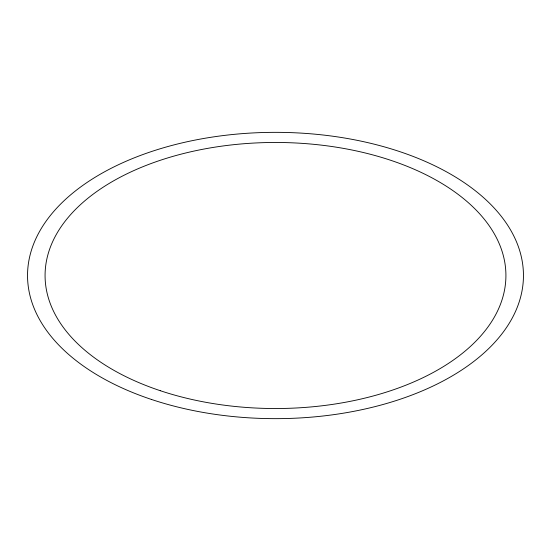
<?xml version="1.0" encoding="UTF-8"?>
<svg xmlns="http://www.w3.org/2000/svg" width="551" height="551" viewBox="0 0 551 551"><rect width="100%" height="100%" fill="white"/><g stroke="black" fill="none" stroke-linecap="round" stroke-linejoin="round"><path stroke-width="0.83" d="M151.525 399.475A247.95 143.15 0 0 0 523.45 275.5A247.95 143.15 0 0 0 151.525 151.525A247.95 143.15 0 0 0 151.525 399.475M160.293 390.707A230.414 133.025 0 0 0 505.914 275.5A230.414 133.025 0 0 0 160.293 160.293A230.414 133.025 0 0 0 160.293 390.707"/></g></svg>
